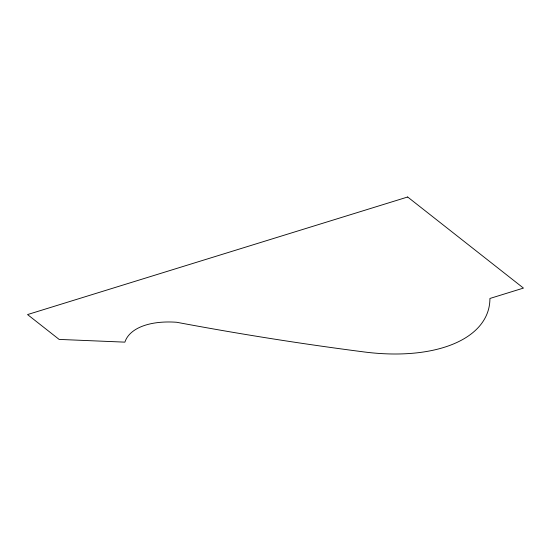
<?xml version="1.0" encoding="UTF-8"?>
<svg xmlns="http://www.w3.org/2000/svg" width="551" height="551" viewBox="0 0 551 551"><rect width="100%" height="100%" fill="white"/><g stroke="black" fill="none" stroke-linecap="round" stroke-linejoin="round"><path stroke-width="0.83" d="M407.664 197.003L27.55 314.573L59.129 339.409L124.898 342.143A70.955 36.648 16 0 1 176.713 322.273A1816.179 938.119 16 0 0 362.847 351.786A150.478 77.725 16 0 0 489.908 298.47L523.45 288.09L407.664 197.003"/></g></svg>
